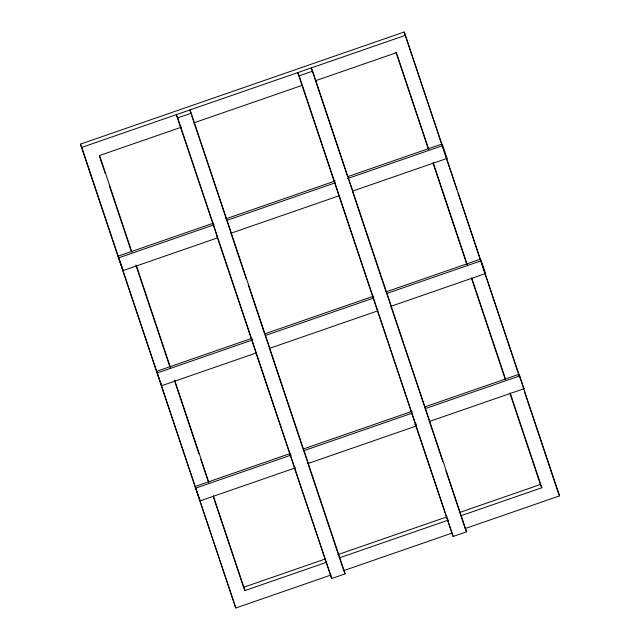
<?xml version="1.0" encoding="UTF-8"?>
<svg xmlns="http://www.w3.org/2000/svg" width="640" height="640" viewBox="0 0 640 640"><rect width="100%" height="100%" fill="white"/><g stroke="black" fill="none" stroke-linecap="round" stroke-linejoin="round"><path stroke-width="0.96" d="M331.136 574.976L235.784 608L80.384 144.152L404.216 32L559.616 495.848L465.208 528.544M80.384 144.152L81.832 147.376L405.672 35.232M217.64 237.84L176.288 114.672L177.736 117.896L191.232 113.224L345.176 573.848L331.688 578.52L294.2 467.48M416.048 426.088L297.728 72.616L299.176 75.84L312.672 71.168L466.616 531.792L453.12 536.464L415.32 424.48M181.592 127.112L99.608 155.504L131.912 252.176M193.84 122.864L302.216 85.336M315.408 80.768L396.456 52.696L428.76 149.368M213.544 223.112L118.184 256.136L123.184 270.544L217.6 237.848M225.816 218.864L335.336 180.936M118.912 257.752L214.264 224.728M226.536 220.48L335.112 182.88M347.384 178.624L442.744 145.6L447.024 158.4L352.608 191.096L348.296 178.312M230.816 233.272L339.392 195.672M252.024 338.272L156.672 371.296L161.672 385.704L256.088 353.008L216.912 236.224M264.304 334.016L373.816 296.088M386.096 291.84L480.504 259.144L481.232 260.76L485.504 273.552L391.096 306.248M157.4 372.904L252.752 339.88M265.024 335.632L373.6 298.032M481.232 260.76L386.816 293.456L391.056 306.264M269.304 348.432L377.88 310.824M290.512 453.424L195.16 486.448L200.16 500.856L295.512 467.832M302.784 449.176L412.304 411.248M424.576 406.992L518.992 374.296L519.72 375.912L523.992 388.712L429.584 421.408M195.88 488.064L291.24 455.04M303.512 450.792L412.088 413.184M390.648 305.592L425.264 408.624L519.72 375.912M414.696 424.696L416.584 424.04M307.792 463.584L416.36 425.984M325.536 558.912L243.544 587.304L245 590.536L326.984 562.136M337.784 554.664L447.104 516.808M460.296 512.24L540.392 484.496L541.848 487.728L460.8 515.792M339.24 557.896L448.552 520.04M344.36 570.4L451.984 533.128M442.744 145.6L442.016 143.984L347.608 176.688L311.216 67.944L312.672 71.168M446.296 156.784L447.024 158.4M484.784 271.936L485.504 273.552M523.272 387.096L523.992 388.712M558.528 493.432L559.616 495.848M465.528 529.368L466.616 531.792M191.232 113.224L189.776 110L231.128 233.168M344.088 571.424L345.176 573.848M122.456 268.936L123.184 270.544M160.944 384.088L161.672 385.704M199.432 499.24L200.16 500.856M404.216 32L456.8 189.328M458.064 193.12L519.52 376.992M524.592 392.152L558.168 492.624M433.2 162.64L467.408 265M471.84 278.272L505.736 379.68M510.168 392.952L541.848 487.728M395.952 52.312L428.264 148.984M433.016 163.2L466.904 264.616M471.344 277.88L505.232 379.296M509.984 393.512L540.392 484.496M425.264 408.624L429.544 421.416M352.48 191.392L386.056 291.856M429.136 420.752L442.72 461.416M445.888 470.872L465.168 528.56M299.176 75.84L453.12 536.464M265.344 335.528L269.616 348.32M303.824 450.68L308.104 463.472M230.72 232.496L246.24 278.936M248.144 284.624L264.296 332.96M269.84 349.544L302.784 448.12M308.008 463.752L343.728 570.616M177.736 117.896L331.688 578.52M294.608 468.144L256.032 353.272M136.352 265.44L170.56 367.808M174.68 380.128L208.888 482.488M213.32 495.752L245 590.536M99.416 156.064L105.12 173.12M109.24 185.44L131.096 250.84M135.848 265.056L169.744 366.472M174.496 380.688L198.88 453.664M200.784 459.352L208.072 481.152M213.456 497.264L243.232 586.352M81.832 147.376L235.784 608"/></g></svg>
